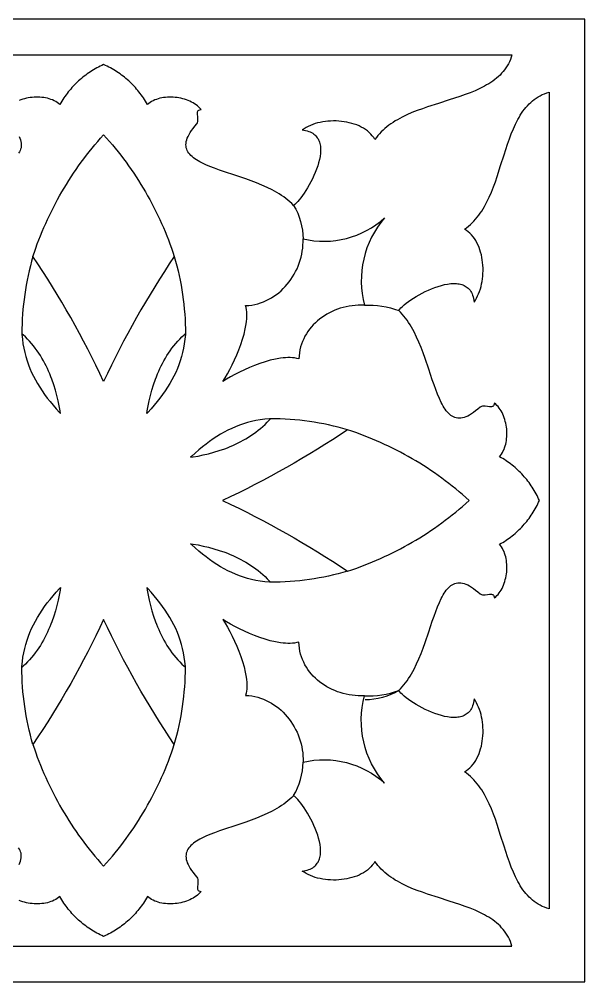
# Model space of a CAD drawing. Extents: x -135 to 135, y -135 to 135.
# Drawn here: x -23.7 to 135, y -135 to 135 of the extents above; entities that cross this region are included whole.
import ezdxf

# ---------------------------------------------------------------- set-up
doc = ezdxf.new("R2010")
doc.units = 0
doc.header["$MEASUREMENT"] = 0
doc.layers.add('LAYER_1', color=18, linetype='CONTINUOUS')

msp = doc.modelspace()

# ---------------------------------------------------------------- linework, layer by layer
at = {"layer": 'LAYER_1'}
for points in [[(-135, -135), (135, -135), (135, 135), (-135, 135)], [(124.99, 0), (125, -114.55), (124.33, -114.35), (123.69, -114.12), (123.07, -113.85), (122.48, -113.56), (121.9, -113.24), (121.35, -112.89), (120.83, -112.51), (120.32, -112.11), (119.83, -111.68), (119.36, -111.23), (118.91, -110.75), (118.48, -110.26), (118.07, -109.74), (117.67, -109.2), (117.28, -108.64), (116.92, -108.06), (116.56, -107.46), (116.22, -106.85), (115.57, -105.58), (114.96, -104.25), (114.39, -102.87), (113.86, -101.44), (113.34, -99.99), (112.36, -97), (111.4, -93.96), (110.42, -90.92), (109.91, -89.43), (109.37, -87.95), (108.8, -86.51), (108.19, -85.11), (107.53, -83.75), (106.83, -82.44), (106.46, -81.81), (106.08, -81.2), (105.67, -80.6), (105.26, -80.02), (104.82, -79.45), (104.37, -78.91), (103.9, -78.39), (103.41, -77.89), (102.9, -77.41), (102.37, -76.95), (101.82, -76.52), (101.24, -76.12), (101.79, -75.78), (102.3, -75.39), (102.79, -74.97), (103.24, -74.5), (103.67, -74), (104.06, -73.46), (104.43, -72.89), (104.76, -72.29), (105.06, -71.66), (105.34, -71), (105.58, -70.33), (105.79, -69.64), (105.98, -68.93), (106.13, -68.2), (106.26, -67.47), (106.35, -66.72), (106.42, -65.97), (106.46, -65.21), (106.46, -64.46), (106.44, -63.7), (106.39, -62.95), (106.31, -62.21), (106.2, -61.47), (106.07, -60.75), (105.9, -60.04), (105.71, -59.34), (105.48, -58.67), (105.23, -58.02), (104.95, -57.39), (104.64, -56.79), (104.3, -56.22), (103.94, -55.68), (103.87, -56.2), (103.78, -56.68), (103.67, -57.13), (103.54, -57.56), (103.38, -57.95), (103.21, -58.32), (103.01, -58.66), (102.8, -58.97), (102.57, -59.25), (102.32, -59.52), (102.05, -59.75), (101.77, -59.96), (101.47, -60.15), (101.16, -60.31), (100.83, -60.46), (100.49, -60.58), (100.14, -60.67), (99.78, -60.75), (99.4, -60.81), (99.02, -60.85), (98.22, -60.87), (97.39, -60.83), (96.53, -60.72), (95.65, -60.55), (94.76, -60.33), (93.85, -60.06), (92.94, -59.75), (92.04, -59.39), (91.14, -59.01), (90.26, -58.6), (89.39, -58.16), (88.55, -57.71), (87.74, -57.24), (86.97, -56.76), (86.24, -56.29), (85.56, -55.81), (84.93, -55.35), (84.36, -54.89), (83.86, -54.46), (83.42, -54.04), (83.07, -53.66), (82.8, -53.31), (83.3, -52.81), (83.79, -52.28), (84.26, -51.72), (84.72, -51.15), (85.16, -50.55), (85.58, -49.93), (85.99, -49.29), (86.38, -48.63), (87.12, -47.27), (87.82, -45.86), (88.47, -44.4), (89.08, -42.9), (89.66, -41.39), (90.21, -39.86), (91.24, -36.83), (92.22, -33.89), (92.71, -32.48), (93.19, -31.12), (93.69, -29.84), (94.2, -28.63), (94.72, -27.51), (94.99, -26.99), (95.27, -26.49), (95.56, -26.03), (95.85, -25.59), (96.15, -25.18), (96.46, -24.81), (96.78, -24.46), (97.12, -24.16), (97.46, -23.89), (97.81, -23.65), (98.18, -23.46), (98.56, -23.31), (98.95, -23.19), (99.36, -23.13), (99.78, -23.1), (100.22, -23.13), (100.68, -23.2), (101.15, -23.31), (101.64, -23.48), (102.15, -23.7), (102.68, -23.98), (103.23, -24.3), (103.79, -24.69), (104.38, -25.13), (104.99, -25.63), (105.62, -26.19), (105.98, -26.33), (106.33, -26.42), (106.68, -26.46), (107.02, -26.46), (107.68, -26.41), (108.28, -26.32), (108.55, -26.3), (108.8, -26.3), (109.02, -26.33), (109.22, -26.4), (109.38, -26.53), (109.51, -26.72), (109.6, -26.98), (109.66, -27.33), (110.02, -27.02), (110.36, -26.69), (110.68, -26.33), (110.99, -25.94), (111.27, -25.53), (111.54, -25.11), (111.78, -24.66), (112.01, -24.2), (112.22, -23.72), (112.4, -23.22), (112.57, -22.72), (112.71, -22.2), (112.84, -21.68), (112.94, -21.14), (113.03, -20.61), (113.09, -20.06), (113.13, -19.52), (113.15, -18.98), (113.15, -18.43), (113.13, -17.89), (113.08, -17.36), (113.02, -16.83), (112.93, -16.31), (112.82, -15.8), (112.68, -15.3), (112.52, -14.82), (112.35, -14.35), (112.14, -13.89), (111.92, -13.46), (111.67, -13.04), (111.4, -12.65), (111.1, -12.28), (111.56, -12.01), (112.02, -11.74), (112.47, -11.46), (112.91, -11.17), (113.35, -10.87), (113.78, -10.56), (114.2, -10.24), (114.62, -9.92), (115.03, -9.59), (115.43, -9.25), (115.83, -8.9), (116.22, -8.55), (116.6, -8.18), (116.97, -7.81), (117.34, -7.44), (117.69, -7.05), (118.04, -6.66), (118.39, -6.26), (118.72, -5.85), (119.05, -5.44), (119.36, -5.02), (119.67, -4.59), (119.97, -4.16), (120.27, -3.72), (120.55, -3.28), (120.83, -2.83), (121.09, -2.37), (121.35, -1.91), (121.6, -1.44), (121.84, -0.96), (122.06, -0.48), (122.28, 0), (122.06, 0.48), (121.84, 0.96), (121.6, 1.44), (121.35, 1.91), (121.09, 2.37), (120.83, 2.83), (120.55, 3.28), (120.27, 3.72), (119.97, 4.16), (119.67, 4.59), (119.36, 5.02), (119.05, 5.44), (118.72, 5.85), (118.39, 6.26), (118.04, 6.66), (117.69, 7.05), (117.34, 7.44), (116.97, 7.81), (116.6, 8.18), (116.22, 8.55), (115.83, 8.9), (115.43, 9.25), (115.03, 9.59), (114.62, 9.92), (114.2, 10.24), (113.78, 10.56), (113.35, 10.87), (112.91, 11.17), (112.47, 11.46), (112.02, 11.74), (111.56, 12.01), (111.1, 12.28), (111.4, 12.65), (111.67, 13.04), (111.92, 13.46), (112.14, 13.89), (112.35, 14.35), (112.52, 14.82), (112.68, 15.3), (112.82, 15.8), (112.93, 16.31), (113.02, 16.83), (113.08, 17.36), (113.13, 17.89), (113.15, 18.43), (113.15, 18.98), (113.13, 19.52), (113.09, 20.06), (113.03, 20.61), (112.94, 21.14), (112.84, 21.68), (112.71, 22.2), (112.57, 22.72), (112.4, 23.22), (112.22, 23.72), (112.01, 24.2), (111.78, 24.66), (111.54, 25.11), (111.27, 25.53), (110.99, 25.94), (110.68, 26.33), (110.36, 26.69), (110.02, 27.02), (109.66, 27.33), (109.6, 26.98), (109.51, 26.72), (109.38, 26.53), (109.22, 26.4), (109.02, 26.33), (108.8, 26.3), (108.55, 26.3), (108.28, 26.32), (107.68, 26.41), (107.02, 26.46), (106.68, 26.46), (106.33, 26.42), (105.98, 26.33), (105.62, 26.19), (104.99, 25.63), (104.38, 25.13), (103.79, 24.69), (103.23, 24.3), (102.68, 23.98), (102.15, 23.7), (101.64, 23.48), (101.15, 23.31), (100.68, 23.2), (100.22, 23.13), (99.78, 23.1), (99.36, 23.13), (98.95, 23.19), (98.56, 23.31), (98.18, 23.46), (97.81, 23.65), (97.46, 23.89), (97.12, 24.16), (96.78, 24.46), (96.46, 24.81), (96.15, 25.18), (95.85, 25.59), (95.56, 26.03), (95.27, 26.49), (94.99, 26.99), (94.72, 27.51), (94.2, 28.63), (93.69, 29.84), (93.19, 31.12), (92.71, 32.48), (92.22, 33.89), (91.24, 36.83), (90.21, 39.86), (89.66, 41.39), (89.08, 42.9), (88.47, 44.4), (87.82, 45.86), (87.12, 47.27), (86.38, 48.63), (85.99, 49.29), (85.58, 49.93), (85.16, 50.55), (84.72, 51.15), (84.26, 51.72), (83.79, 52.28), (83.3, 52.81), (82.8, 53.31), (83.07, 53.66), (83.42, 54.04), (83.86, 54.46), (84.36, 54.89), (84.93, 55.35), (85.56, 55.81), (86.24, 56.29), (86.97, 56.76), (87.74, 57.24), (88.55, 57.71), (89.39, 58.16), (90.26, 58.6), (91.14, 59.01), (92.04, 59.39), (92.94, 59.75), (93.85, 60.06), (94.76, 60.33), (95.65, 60.55), (96.53, 60.72), (97.39, 60.83), (98.22, 60.87), (99.02, 60.85), (99.4, 60.81), (99.78, 60.75), (100.14, 60.67), (100.49, 60.58), (100.83, 60.46), (101.16, 60.31), (101.47, 60.15), (101.77, 59.96), (102.05, 59.75), (102.32, 59.52), (102.57, 59.25), (102.8, 58.97), (103.01, 58.66), (103.21, 58.32), (103.38, 57.95), (103.54, 57.56), (103.67, 57.13), (103.78, 56.68), (103.87, 56.2), (103.94, 55.68), (104.3, 56.22), (104.64, 56.79), (104.95, 57.39), (105.23, 58.02), (105.48, 58.67), (105.71, 59.34), (105.9, 60.04), (106.07, 60.75), (106.2, 61.47), (106.31, 62.21), (106.39, 62.95), (106.44, 63.7), (106.46, 64.46), (106.46, 65.21), (106.42, 65.97), (106.35, 66.72), (106.26, 67.47), (106.13, 68.2), (105.98, 68.93), (105.79, 69.64), (105.58, 70.33), (105.34, 71), (105.06, 71.66), (104.76, 72.29), (104.43, 72.89), (104.06, 73.46), (103.67, 74), (103.24, 74.5), (102.79, 74.97), (102.3, 75.39), (101.79, 75.78), (101.24, 76.12), (101.82, 76.52), (102.37, 76.95), (102.9, 77.41), (103.41, 77.89), (103.9, 78.39), (104.37, 78.91), (104.82, 79.45), (105.26, 80.02), (105.67, 80.6), (106.08, 81.2), (106.46, 81.81), (106.83, 82.44), (107.53, 83.75), (108.19, 85.11), (108.8, 86.51), (109.37, 87.95), (109.91, 89.43), (110.42, 90.92), (111.4, 93.96), (112.36, 97), (113.34, 99.99), (113.86, 101.44), (114.39, 102.87), (114.96, 104.25), (115.57, 105.58), (116.22, 106.85), (116.56, 107.46), (116.92, 108.06), (117.28, 108.64), (117.67, 109.2), (118.07, 109.74), (118.48, 110.26), (118.91, 110.75), (119.36, 111.23), (119.83, 111.68), (120.32, 112.11), (120.83, 112.51), (121.35, 112.89), (121.9, 113.24), (122.48, 113.56), (123.07, 113.85), (123.69, 114.12), (124.33, 114.35), (125, 114.55)], [(0, 102.6), (0.83, 101.66), (1.65, 100.72), (2.46, 99.77), (3.25, 98.81), (4.03, 97.84), (4.8, 96.86), (5.56, 95.87), (6.3, 94.87), (7.02, 93.86), (7.74, 92.84), (8.44, 91.81), (9.12, 90.78), (9.79, 89.73), (10.45, 88.68), (11.1, 87.62), (11.73, 86.55), (12.34, 85.47), (12.94, 84.39), (13.53, 83.29), (14.11, 82.19), (14.66, 81.09), (15.21, 79.97), (15.74, 78.85), (16.25, 77.72), (16.75, 76.58), (17.24, 75.44), (17.71, 74.29), (18.16, 73.13), (18.6, 71.97), (19.03, 70.8), (19.43, 69.63), (19.83, 68.45), (18.43, 66.35), (17.05, 64.23), (15.7, 62.11), (14.36, 59.97), (13.05, 57.82), (11.76, 55.65), (10.48, 53.48), (9.23, 51.29), (8, 49.09), (6.79, 46.88), (5.61, 44.66), (4.44, 42.42), (3.3, 40.18), (2.18, 37.92), (1.08, 35.65), (0, 33.37), (-1.08, 35.65), (-2.18, 37.92), (-3.3, 40.18), (-4.45, 42.42), (-5.61, 44.66), (-6.8, 46.88), (-8.01, 49.09), (-9.24, 51.29), (-10.49, 53.48), (-11.76, 55.65), (-13.05, 57.82), (-14.37, 59.97), (-15.7, 62.11), (-17.06, 64.23), (-18.44, 66.35), (-19.83, 68.45), (-19.44, 69.63), (-19.03, 70.8), (-18.61, 71.97), (-18.17, 73.13), (-17.71, 74.29), (-17.24, 75.44), (-16.76, 76.58), (-16.26, 77.72), (-15.74, 78.85), (-15.21, 79.97), (-14.67, 81.09), (-14.11, 82.19), (-13.54, 83.29), (-12.95, 84.39), (-12.35, 85.47), (-11.73, 86.55), (-11.1, 87.62), (-10.46, 88.68), (-9.8, 89.73), (-9.13, 90.78), (-8.44, 91.81), (-7.74, 92.84), (-7.03, 93.86), (-6.3, 94.87), (-5.56, 95.87), (-4.81, 96.86), (-4.04, 97.84), (-3.26, 98.81), (-2.46, 99.77), (-1.66, 100.72), (-0.84, 101.66)], [(-13.31, 25.73), (-12.39, 24.72), (-12.11, 24.42), (-12.22, 25.13), (-12.47, 26.53), (-12.77, 27.98), (-13.12, 29.45), (-13.53, 30.95), (-14, 32.46), (-14.53, 33.99), (-14.81, 34.73), (-15.12, 35.49), (-15.44, 36.24), (-15.78, 36.99), (-16.14, 37.73), (-16.51, 38.47), (-16.91, 39.2), (-17.32, 39.92), (-17.75, 40.63), (-18.21, 41.33), (-18.68, 42.03), (-19.17, 42.71), (-19.68, 43.37), (-20.22, 44.03), (-20.78, 44.67), (-21.35, 45.29), (-21.96, 45.9), (-22.58, 46.5), (-22.95, 46.82), (-22.93, 46.52), (-22.8, 45.22), (-22.63, 43.95), (-22.41, 42.72), (-22.15, 41.52), (-21.84, 40.36), (-21.5, 39.22), (-21.11, 38.1), (-20.69, 37.01), (-20.22, 35.93), (-19.71, 34.87), (-19.16, 33.83), (-18.57, 32.79), (-17.94, 31.77), (-17.27, 30.75), (-16.56, 29.74), (-15.81, 28.74), (-15.01, 27.73), (-14.18, 26.73)], [(13.31, 25.73), (12.39, 24.72), (12.11, 24.42), (12.22, 25.13), (12.47, 26.53), (12.77, 27.98), (13.12, 29.45), (13.53, 30.95), (14, 32.46), (14.53, 33.99), (14.81, 34.73), (15.12, 35.49), (15.44, 36.24), (15.78, 36.99), (16.14, 37.73), (16.51, 38.47), (16.91, 39.2), (17.32, 39.92), (17.75, 40.63), (18.21, 41.33), (18.68, 42.03), (19.17, 42.71), (19.68, 43.37), (20.22, 44.03), (20.78, 44.67), (21.35, 45.29), (21.96, 45.9), (22.58, 46.5), (22.95, 46.82), (22.93, 46.52), (22.8, 45.22), (22.63, 43.95), (22.41, 42.72), (22.15, 41.52), (21.84, 40.36), (21.5, 39.22), (21.11, 38.1), (20.69, 37.01), (20.22, 35.93), (19.71, 34.87), (19.16, 33.83), (18.57, 32.79), (17.94, 31.77), (17.27, 30.75), (16.56, 29.74), (15.81, 28.74), (15.01, 27.73), (14.18, 26.73)], [(25.72, 13.31), (24.72, 12.4), (24.41, 12.11), (25.13, 12.22), (26.53, 12.47), (27.97, 12.77), (29.45, 13.13), (30.94, 13.53), (32.45, 14), (33.99, 14.53), (34.73, 14.82), (35.48, 15.12), (36.24, 15.44), (36.98, 15.78), (37.73, 16.14), (38.46, 16.52), (39.19, 16.91), (39.92, 17.32), (40.63, 17.76), (41.33, 18.21), (42.02, 18.68), (42.7, 19.17), (43.37, 19.69), (44.02, 20.22), (44.66, 20.78), (45.29, 21.36), (45.9, 21.96), (46.49, 22.58), (46.82, 22.95), (46.52, 22.94), (45.22, 22.81), (43.95, 22.63), (42.72, 22.41), (41.52, 22.15), (40.35, 21.85), (39.21, 21.5), (38.1, 21.12), (37, 20.69), (35.93, 20.22), (34.87, 19.71), (33.83, 19.16), (32.79, 18.57), (31.77, 17.94), (30.75, 17.27), (29.74, 16.56), (28.73, 15.81), (27.73, 15.01), (26.73, 14.18)], [(102.59, 0), (101.66, 0.83), (100.72, 1.65), (99.77, 2.46), (98.81, 3.26), (97.84, 4.04), (96.85, 4.8), (95.86, 5.56), (94.86, 6.3), (93.86, 7.03), (92.84, 7.74), (91.81, 8.44), (90.77, 9.13), (89.73, 9.8), (88.68, 10.46), (87.62, 11.1), (86.55, 11.73), (85.47, 12.35), (84.39, 12.95), (83.29, 13.53), (82.19, 14.11), (81.08, 14.67), (79.97, 15.21), (78.85, 15.74), (77.72, 16.25), (76.58, 16.75), (75.44, 17.24), (74.29, 17.71), (73.13, 18.16), (71.97, 18.6), (70.8, 19.03), (69.62, 19.44), (68.44, 19.83), (66.34, 18.43), (64.23, 17.06), (62.1, 15.7), (59.97, 14.37), (57.81, 13.05), (55.65, 11.76), (53.48, 10.49), (51.29, 9.24), (49.09, 8.01), (46.88, 6.8), (44.65, 5.61), (42.42, 4.45), (40.17, 3.3), (37.92, 2.18), (35.65, 1.08), (33.37, 0), (35.65, -1.08), (37.92, -2.18), (40.17, -3.3), (42.42, -4.45), (44.65, -5.61), (46.88, -6.8), (49.09, -8.01), (51.29, -9.24), (53.48, -10.49), (55.65, -11.76), (57.81, -13.05), (59.97, -14.37), (62.1, -15.7), (64.23, -17.06), (66.34, -18.43), (68.44, -19.83), (69.62, -19.44), (70.8, -19.03), (71.97, -18.6), (73.13, -18.16), (74.29, -17.71), (75.44, -17.24), (76.58, -16.75), (77.72, -16.25), (78.85, -15.74), (79.97, -15.21), (81.08, -14.67), (82.19, -14.11), (83.29, -13.53), (84.39, -12.95), (85.47, -12.35), (86.55, -11.73), (87.62, -11.1), (88.68, -10.46), (89.73, -9.8), (90.77, -9.13), (91.81, -8.44), (92.84, -7.74), (93.86, -7.03), (94.86, -6.3), (95.86, -5.56), (96.85, -4.8), (97.84, -4.04), (98.81, -3.26), (99.77, -2.46), (100.72, -1.65), (101.66, -0.83)], [(25.72, -13.3), (24.72, -12.39), (24.41, -12.11), (25.13, -12.22), (26.53, -12.47), (27.97, -12.77), (29.45, -13.12), (30.94, -13.53), (32.45, -13.99), (33.99, -14.53), (34.73, -14.81), (35.48, -15.12), (36.24, -15.44), (36.98, -15.78), (37.73, -16.14), (38.46, -16.51), (39.19, -16.91), (39.92, -17.32), (40.63, -17.75), (41.33, -18.2), (42.02, -18.68), (42.7, -19.17), (43.37, -19.68), (44.02, -20.22), (44.66, -20.77), (45.29, -21.35), (45.9, -21.95), (46.49, -22.58), (46.82, -22.95), (46.52, -22.93), (45.22, -22.8), (43.95, -22.63), (42.72, -22.41), (41.52, -22.15), (40.35, -21.84), (39.21, -21.5), (38.1, -21.11), (37, -20.68), (35.93, -20.22), (34.87, -19.71), (33.83, -19.16), (32.79, -18.57), (31.77, -17.94), (30.75, -17.27), (29.74, -16.56), (28.73, -15.8), (27.73, -15.01), (26.73, -14.18)], [(-13.31, -25.72), (-12.39, -24.71), (-12.11, -24.41), (-12.22, -25.13), (-12.47, -26.53), (-12.77, -27.97), (-13.12, -29.44), (-13.53, -30.94), (-14, -32.45), (-14.53, -33.99), (-14.81, -34.73), (-15.12, -35.48), (-15.44, -36.23), (-15.78, -36.98), (-16.14, -37.72), (-16.51, -38.46), (-16.91, -39.19), (-17.32, -39.91), (-17.75, -40.63), (-18.21, -41.33), (-18.68, -42.02), (-19.17, -42.7), (-19.68, -43.37), (-20.22, -44.02), (-20.78, -44.66), (-21.35, -45.29), (-21.96, -45.9), (-22.58, -46.49), (-22.95, -46.82), (-22.93, -46.52), (-22.8, -45.21), (-22.63, -43.95), (-22.41, -42.72), (-22.15, -41.52), (-21.84, -40.35), (-21.5, -39.21), (-21.11, -38.09), (-20.69, -37), (-20.22, -35.93), (-19.71, -34.87), (-19.16, -33.82), (-18.57, -32.79), (-17.94, -31.77), (-17.27, -30.75), (-16.56, -29.74), (-15.81, -28.73), (-15.01, -27.73), (-14.18, -26.72)], [(13.31, -25.72), (12.39, -24.71), (12.11, -24.41), (12.22, -25.13), (12.47, -26.53), (12.77, -27.97), (13.12, -29.44), (13.53, -30.94), (14, -32.45), (14.53, -33.99), (14.81, -34.73), (15.12, -35.48), (15.44, -36.23), (15.78, -36.98), (16.14, -37.72), (16.51, -38.46), (16.91, -39.19), (17.32, -39.91), (17.75, -40.63), (18.21, -41.33), (18.68, -42.02), (19.17, -42.7), (19.68, -43.37), (20.22, -44.02), (20.78, -44.66), (21.35, -45.29), (21.96, -45.9), (22.58, -46.49), (22.95, -46.82), (22.93, -46.52), (22.8, -45.21), (22.63, -43.95), (22.41, -42.72), (22.15, -41.52), (21.84, -40.35), (21.5, -39.21), (21.11, -38.09), (20.69, -37), (20.22, -35.93), (19.71, -34.87), (19.16, -33.82), (18.57, -32.79), (17.94, -31.77), (17.27, -30.75), (16.56, -29.74), (15.81, -28.73), (15.01, -27.73), (14.18, -26.72)], [(0, -102.59), (0.83, -101.66), (1.65, -100.72), (2.46, -99.77), (3.25, -98.8), (4.03, -97.83), (4.8, -96.85), (5.56, -95.86), (6.3, -94.86), (7.02, -93.85), (7.74, -92.83), (8.44, -91.81), (9.12, -90.77), (9.79, -89.73), (10.45, -88.68), (11.1, -87.61), (11.73, -86.55), (12.34, -85.47), (12.94, -84.38), (13.53, -83.29), (14.11, -82.19), (14.66, -81.08), (15.21, -79.97), (15.74, -78.84), (16.25, -77.71), (16.75, -76.58), (17.24, -75.43), (17.71, -74.28), (18.16, -73.13), (18.6, -71.97), (19.03, -70.8), (19.43, -69.62), (19.83, -68.44), (18.43, -66.34), (17.05, -64.23), (15.7, -62.1), (14.36, -59.96), (13.05, -57.81), (11.76, -55.65), (10.48, -53.47), (9.23, -51.29), (8, -49.09), (6.79, -46.88), (5.61, -44.65), (4.44, -42.42), (3.3, -40.17), (2.18, -37.92), (1.08, -35.65), (0, -33.37), (-1.08, -35.65), (-2.18, -37.92), (-3.3, -40.17), (-4.45, -42.42), (-5.61, -44.65), (-6.8, -46.88), (-8.01, -49.09), (-9.24, -51.29), (-10.49, -53.47), (-11.76, -55.65), (-13.05, -57.81), (-14.37, -59.96), (-15.7, -62.1), (-17.06, -64.23), (-18.44, -66.34), (-19.83, -68.44), (-19.44, -69.62), (-19.03, -70.8), (-18.61, -71.97), (-18.17, -73.13), (-17.71, -74.28), (-17.24, -75.43), (-16.76, -76.58), (-16.26, -77.71), (-15.74, -78.84), (-15.21, -79.97), (-14.67, -81.08), (-14.11, -82.19), (-13.54, -83.29), (-12.95, -84.38), (-12.35, -85.47), (-11.73, -86.55), (-11.1, -87.61), (-10.46, -88.68), (-9.8, -89.73), (-9.13, -90.77), (-8.44, -91.81), (-7.74, -92.83), (-7.03, -93.85), (-6.3, -94.86), (-5.56, -95.86), (-4.81, -96.85), (-4.04, -97.83), (-3.26, -98.8), (-2.46, -99.77), (-1.66, -100.72), (-0.84, -101.66)]]:
    msp.add_lwpolyline(points, close=True, dxfattribs=at)
for points in [[(-114.55, 125), (0, 124.99), (114.55, 125), (114.35, 124.33), (114.12, 123.69), (113.85, 123.07), (113.56, 122.48), (113.24, 121.9), (112.89, 121.35), (112.51, 120.83), (112.11, 120.32), (111.68, 119.83), (111.23, 119.36), (110.75, 118.91), (110.26, 118.48), (109.74, 118.07), (109.2, 117.67), (108.64, 117.28), (108.06, 116.92), (107.46, 116.56), (106.85, 116.22), (105.58, 115.57), (104.25, 114.96), (102.87, 114.39), (101.44, 113.86), (99.99, 113.34), (97, 112.36), (93.96, 111.4), (90.92, 110.42), (89.43, 109.91), (87.95, 109.37), (86.51, 108.8), (85.11, 108.19), (83.75, 107.53), (82.44, 106.83), (81.81, 106.46), (81.2, 106.08), (80.6, 105.67), (80.02, 105.26), (79.45, 104.82), (78.91, 104.37), (78.39, 103.9), (77.89, 103.41), (77.41, 102.9), (76.95, 102.37), (76.52, 101.82), (76.12, 101.24), (75.78, 101.79), (75.39, 102.3), (74.97, 102.79), (74.5, 103.24), (74, 103.67), (73.46, 104.06), (72.89, 104.43), (72.29, 104.76), (71.66, 105.06), (71, 105.34), (70.33, 105.58), (69.64, 105.79), (68.93, 105.98), (68.2, 106.13), (67.47, 106.26), (66.72, 106.35), (65.97, 106.42), (65.21, 106.46), (64.46, 106.46), (63.7, 106.44), (62.95, 106.39), (62.21, 106.31), (61.47, 106.2), (60.75, 106.07), (60.04, 105.9), (59.34, 105.71), (58.67, 105.48), (58.02, 105.23), (57.39, 104.95), (56.79, 104.64), (56.22, 104.3), (55.68, 103.94), (56.2, 103.87), (56.68, 103.78), (57.13, 103.67), (57.56, 103.54), (57.95, 103.38), (58.32, 103.21), (58.66, 103.01), (58.97, 102.8), (59.25, 102.57), (59.52, 102.32), (59.75, 102.05), (59.96, 101.77), (60.15, 101.47), (60.31, 101.16), (60.46, 100.83), (60.58, 100.49), (60.67, 100.14), (60.75, 99.78), (60.81, 99.4), (60.85, 99.02), (60.87, 98.22), (60.83, 97.39), (60.72, 96.53), (60.55, 95.65), (60.33, 94.76), (60.06, 93.85), (59.75, 92.94), (59.39, 92.04), (59.01, 91.14), (58.6, 90.26), (58.16, 89.39), (57.71, 88.55), (57.24, 87.74), (56.76, 86.97), (56.29, 86.24), (55.81, 85.56), (55.35, 84.93), (54.89, 84.36), (54.46, 83.86), (54.04, 83.42), (53.66, 83.07), (53.31, 82.8), (52.81, 83.3), (52.28, 83.79), (51.72, 84.26), (51.15, 84.72), (50.55, 85.16), (49.93, 85.58), (49.29, 85.99), (48.63, 86.38), (47.27, 87.12), (45.86, 87.82), (44.4, 88.47), (42.9, 89.08), (41.39, 89.66), (39.86, 90.21), (36.83, 91.24), (33.89, 92.22), (32.48, 92.71), (31.12, 93.19), (29.84, 93.69), (28.63, 94.2), (27.51, 94.72), (26.99, 94.99), (26.49, 95.27), (26.03, 95.56), (25.59, 95.85), (25.18, 96.15), (24.81, 96.46), (24.46, 96.78), (24.16, 97.12), (23.89, 97.46), (23.65, 97.81), (23.46, 98.18), (23.31, 98.56), (23.19, 98.95), (23.13, 99.36), (23.1, 99.78), (23.13, 100.22), (23.2, 100.68), (23.31, 101.15), (23.48, 101.64), (23.7, 102.15), (23.98, 102.68), (24.3, 103.23), (24.69, 103.79), (25.13, 104.38), (25.63, 104.99), (26.19, 105.62), (26.33, 105.98), (26.42, 106.33), (26.46, 106.68), (26.46, 107.02), (26.41, 107.68), (26.32, 108.28), (26.3, 108.55), (26.3, 108.8), (26.33, 109.02), (26.4, 109.22), (26.53, 109.38), (26.72, 109.51), (26.98, 109.6), (27.33, 109.66), (27.02, 110.02), (26.69, 110.36), (26.33, 110.68), (25.94, 110.99), (25.53, 111.27), (25.11, 111.54), (24.66, 111.78), (24.2, 112.01), (23.72, 112.22), (23.22, 112.4), (22.72, 112.57), (22.2, 112.71), (21.68, 112.84), (21.14, 112.94), (20.61, 113.03), (20.06, 113.09), (19.52, 113.13), (18.98, 113.15), (18.43, 113.15), (17.89, 113.13), (17.36, 113.08), (16.83, 113.02), (16.31, 112.93), (15.8, 112.82), (15.3, 112.68), (14.82, 112.52), (14.35, 112.35), (13.89, 112.14), (13.46, 111.92), (13.04, 111.67), (12.65, 111.4), (12.28, 111.1), (12.01, 111.56), (11.74, 112.02), (11.46, 112.47), (11.17, 112.91), (10.87, 113.35), (10.56, 113.78), (10.24, 114.2), (9.92, 114.62), (9.59, 115.03), (9.25, 115.43), (8.9, 115.83), (8.55, 116.22), (8.18, 116.6), (7.81, 116.97), (7.44, 117.34), (7.05, 117.69), (6.66, 118.04), (6.26, 118.39), (5.85, 118.72), (5.44, 119.05), (5.02, 119.36), (4.59, 119.67), (4.16, 119.97), (3.72, 120.27), (3.28, 120.55), (2.83, 120.83), (2.37, 121.09), (1.91, 121.35), (1.44, 121.6), (0.96, 121.84), (0.48, 122.06), (0, 122.28), (-0.48, 122.06), (-0.96, 121.84), (-1.44, 121.6), (-1.91, 121.35), (-2.37, 121.09), (-2.83, 120.83), (-3.28, 120.55), (-3.72, 120.27), (-4.16, 119.97), (-4.59, 119.67), (-5.02, 119.36), (-5.44, 119.05), (-5.85, 118.72), (-6.26, 118.39), (-6.66, 118.04), (-7.05, 117.69), (-7.44, 117.34), (-7.81, 116.97), (-8.18, 116.6), (-8.55, 116.22), (-8.9, 115.83), (-9.25, 115.43), (-9.59, 115.03), (-9.92, 114.62), (-10.24, 114.2), (-10.56, 113.78), (-10.87, 113.35), (-11.17, 112.91), (-11.46, 112.47), (-11.74, 112.02), (-12.01, 111.56), (-12.28, 111.1), (-12.65, 111.4), (-13.04, 111.67), (-13.46, 111.92), (-13.89, 112.14), (-14.35, 112.35), (-14.82, 112.52), (-15.3, 112.68), (-15.8, 112.82), (-16.31, 112.93), (-16.83, 113.02), (-17.36, 113.08), (-17.89, 113.13), (-18.43, 113.15), (-18.98, 113.15), (-19.52, 113.13), (-20.06, 113.09), (-20.61, 113.03), (-21.14, 112.94), (-21.68, 112.84), (-22.2, 112.71), (-22.72, 112.57), (-23.22, 112.4), (-23.72, 112.22)], [(-23.7, 102.15), (-23.48, 101.64), (-23.31, 101.15), (-23.2, 100.68), (-23.13, 100.22), (-23.1, 99.78), (-23.13, 99.36), (-23.19, 98.95), (-23.31, 98.56), (-23.46, 98.18), (-23.65, 97.81), (-23.89, 97.46)], [(-114.55, -125), (0, -124.99), (114.55, -125), (114.35, -124.33), (114.12, -123.69), (113.85, -123.07), (113.56, -122.48), (113.24, -121.9), (112.89, -121.35), (112.51, -120.83), (112.11, -120.32), (111.68, -119.83), (111.23, -119.36), (110.75, -118.91), (110.26, -118.48), (109.74, -118.07), (109.2, -117.67), (108.64, -117.28), (108.06, -116.92), (107.46, -116.56), (106.85, -116.22), (105.58, -115.57), (104.25, -114.96), (102.87, -114.39), (101.44, -113.86), (99.99, -113.34), (97, -112.36), (93.96, -111.4), (90.92, -110.42), (89.43, -109.91), (87.95, -109.37), (86.51, -108.8), (85.11, -108.19), (83.75, -107.53), (82.44, -106.83), (81.81, -106.46), (81.2, -106.08), (80.6, -105.67), (80.02, -105.26), (79.45, -104.82), (78.91, -104.37), (78.39, -103.9), (77.89, -103.41), (77.41, -102.9), (76.95, -102.37), (76.52, -101.82), (76.12, -101.24), (75.78, -101.79), (75.39, -102.3), (74.97, -102.79), (74.5, -103.24), (74, -103.67), (73.46, -104.06), (72.89, -104.43), (72.29, -104.76), (71.66, -105.06), (71, -105.34), (70.33, -105.58), (69.64, -105.79), (68.93, -105.98), (68.2, -106.13), (67.47, -106.26), (66.72, -106.35), (65.97, -106.42), (65.21, -106.46), (64.46, -106.46), (63.7, -106.44), (62.95, -106.39), (62.21, -106.31), (61.47, -106.2), (60.75, -106.07), (60.04, -105.9), (59.34, -105.71), (58.67, -105.48), (58.02, -105.23), (57.39, -104.95), (56.79, -104.64), (56.22, -104.3), (55.68, -103.94), (56.2, -103.87), (56.68, -103.78), (57.13, -103.67), (57.56, -103.54), (57.95, -103.38), (58.32, -103.21), (58.66, -103.01), (58.97, -102.8), (59.25, -102.57), (59.52, -102.32), (59.75, -102.05), (59.96, -101.77), (60.15, -101.47), (60.31, -101.16), (60.46, -100.83), (60.58, -100.49), (60.67, -100.14), (60.75, -99.78), (60.81, -99.4), (60.85, -99.02), (60.87, -98.22), (60.83, -97.39), (60.72, -96.53), (60.55, -95.65), (60.33, -94.76), (60.06, -93.85), (59.75, -92.94), (59.39, -92.04), (59.01, -91.14), (58.6, -90.26), (58.16, -89.39), (57.71, -88.55), (57.24, -87.74), (56.76, -86.97), (56.29, -86.24), (55.81, -85.56), (55.35, -84.93), (54.89, -84.36), (54.46, -83.86), (54.04, -83.42), (53.66, -83.07), (53.31, -82.8), (52.81, -83.3), (52.28, -83.79), (51.72, -84.26), (51.15, -84.72), (50.55, -85.16), (49.93, -85.58), (49.29, -85.99), (48.63, -86.38), (47.27, -87.12), (45.86, -87.82), (44.4, -88.47), (42.9, -89.08), (41.39, -89.66), (39.86, -90.21), (36.83, -91.24), (33.89, -92.22), (32.48, -92.71), (31.12, -93.19), (29.84, -93.69), (28.63, -94.2), (27.51, -94.72), (26.99, -94.99), (26.49, -95.27), (26.03, -95.56), (25.59, -95.85), (25.18, -96.15), (24.81, -96.46), (24.46, -96.78), (24.16, -97.12), (23.89, -97.46), (23.65, -97.81), (23.46, -98.18), (23.31, -98.56), (23.19, -98.95), (23.13, -99.36), (23.1, -99.78), (23.13, -100.22), (23.2, -100.68), (23.31, -101.15), (23.48, -101.64), (23.7, -102.15), (23.98, -102.68), (24.3, -103.23), (24.69, -103.79), (25.13, -104.38), (25.63, -104.99), (26.19, -105.62), (26.33, -105.98), (26.42, -106.33), (26.46, -106.68), (26.46, -107.02), (26.41, -107.68), (26.32, -108.28), (26.3, -108.55), (26.3, -108.8), (26.33, -109.02), (26.4, -109.22), (26.53, -109.38), (26.72, -109.51), (26.98, -109.6), (27.33, -109.66), (27.02, -110.02), (26.69, -110.36), (26.33, -110.68), (25.94, -110.99), (25.53, -111.27), (25.11, -111.54), (24.66, -111.78), (24.2, -112.01), (23.72, -112.22), (23.22, -112.4), (22.72, -112.57), (22.2, -112.71), (21.68, -112.84), (21.14, -112.94), (20.61, -113.03), (20.06, -113.09), (19.52, -113.13), (18.98, -113.15), (18.43, -113.15), (17.89, -113.13), (17.36, -113.08), (16.83, -113.02), (16.31, -112.93), (15.8, -112.82), (15.3, -112.68), (14.82, -112.52), (14.35, -112.35), (13.89, -112.14), (13.46, -111.92), (13.04, -111.67), (12.65, -111.4), (12.28, -111.1), (12.01, -111.56), (11.74, -112.02), (11.46, -112.47), (11.17, -112.91), (10.87, -113.35), (10.56, -113.78), (10.24, -114.2), (9.92, -114.62), (9.59, -115.03), (9.25, -115.43), (8.9, -115.83), (8.55, -116.22), (8.18, -116.6), (7.81, -116.97), (7.44, -117.34), (7.05, -117.69), (6.66, -118.04), (6.26, -118.39), (5.85, -118.72), (5.44, -119.05), (5.02, -119.36), (4.59, -119.67), (4.16, -119.97), (3.72, -120.27), (3.28, -120.55), (2.83, -120.83), (2.37, -121.09), (1.91, -121.35), (1.44, -121.6), (0.96, -121.84), (0.48, -122.06), (0, -122.28), (-0.48, -122.06), (-0.96, -121.84), (-1.44, -121.6), (-1.91, -121.35), (-2.37, -121.09), (-2.83, -120.83), (-3.28, -120.55), (-3.72, -120.27), (-4.16, -119.97), (-4.59, -119.67), (-5.02, -119.36), (-5.44, -119.05), (-5.85, -118.72), (-6.26, -118.39), (-6.66, -118.04), (-7.05, -117.69), (-7.44, -117.34), (-7.81, -116.97), (-8.18, -116.6), (-8.55, -116.22), (-8.9, -115.83), (-9.25, -115.43), (-9.59, -115.03), (-9.92, -114.62), (-10.24, -114.2), (-10.56, -113.78), (-10.87, -113.35), (-11.17, -112.91), (-11.46, -112.47), (-11.74, -112.02), (-12.01, -111.56), (-12.28, -111.1), (-12.65, -111.4), (-13.04, -111.67), (-13.46, -111.92), (-13.89, -112.14), (-14.35, -112.35), (-14.82, -112.52), (-15.3, -112.68), (-15.8, -112.82), (-16.31, -112.93), (-16.83, -113.02), (-17.36, -113.08), (-17.89, -113.13), (-18.43, -113.15), (-18.98, -113.15), (-19.52, -113.13), (-20.06, -113.09), (-20.61, -113.03), (-21.14, -112.94), (-21.68, -112.84), (-22.2, -112.71), (-22.72, -112.57), (-23.22, -112.4), (-23.72, -112.22)], [(-23.7, -102.15), (-23.48, -101.64), (-23.31, -101.15), (-23.2, -100.68), (-23.13, -100.22), (-23.1, -99.78), (-23.13, -99.36), (-23.19, -98.95), (-23.31, -98.56), (-23.46, -98.18), (-23.65, -97.81), (-23.89, -97.46)]]:
    msp.add_lwpolyline(points, dxfattribs=at)
for points in [[(53.31, 82.8, -0.135989), (55.94, 73.39)], [(-19.83, 68.45, 0.071351), (-22.95, 46.82)], [(19.83, 68.45, -0.071351), (22.95, 46.82)], [(73.17, 54.78, -0.101532), (82.8, 53.31)], [(68.44, 19.83, 0.071351), (46.82, 22.95)], [(68.44, -19.83, -0.071351), (46.82, -22.95)], [(-19.83, -68.44, -0.071351), (-22.95, -46.82)], [(19.83, -68.44, 0.071351), (22.95, -46.82)], [(73.17, -54.78, 0.101532), (82.8, -53.3)], [(82.79, -53.31, -0.135989), (73.39, -55.94)], [(53.31, -82.79, 0.135989), (55.94, -73.39)]]:
    msp.add_lwpolyline(points, format="xyb", dxfattribs=at)
for points in [[(78.84, 79.29, 0.247163), (73.17, 54.78), (72.3, 54.8), (71.43, 54.78), (70.57, 54.72), (69.71, 54.63), (68.87, 54.5), (68.04, 54.34), (67.22, 54.14), (66.41, 53.91), (65.62, 53.64), (64.84, 53.35), (64.08, 53.02), (63.35, 52.65), (62.63, 52.26), (61.93, 51.84), (61.26, 51.38), (60.61, 50.9), (59.99, 50.39), (59.4, 49.85), (58.83, 49.29), (58.3, 48.7), (57.79, 48.08), (57.32, 47.44), (56.89, 46.77), (56.49, 46.08), (56.13, 45.36), (55.81, 44.62), (55.53, 43.86), (55.28, 43.08), (55.09, 42.28), (54.93, 41.45), (54.83, 40.61), (54.77, 39.75), (54.19, 39.88), (53.59, 39.98), (52.98, 40.05), (52.34, 40.08), (51.69, 40.08), (51.02, 40.06), (50.33, 40), (49.63, 39.92), (48.21, 39.68), (46.75, 39.34), (45.28, 38.93), (43.8, 38.45), (42.33, 37.9), (40.89, 37.31), (39.48, 36.69), (38.11, 36.04), (36.81, 35.37), (35.59, 34.7), (34.45, 34.04), (33.41, 33.39), (34.06, 34.43), (34.72, 35.56), (35.4, 36.79), (36.07, 38.08), (36.72, 39.44), (37.36, 40.85), (37.95, 42.28), (38.5, 43.75), (38.99, 45.22), (39.41, 46.68), (39.75, 48.13), (40, 49.55), (40.09, 50.25), (40.14, 50.93), (40.17, 51.6), (40.17, 52.25), (40.14, 52.88), (40.08, 53.5), (39.98, 54.1), (39.84, 54.67), (40.71, 54.73), (41.56, 54.84), (42.4, 55), (43.22, 55.2), (44.03, 55.45), (44.81, 55.74), (45.59, 56.07), (46.34, 56.45), (47.07, 56.86), (47.78, 57.3), (48.46, 57.79), (49.13, 58.3), (49.77, 58.85), (50.38, 59.43), (50.97, 60.04), (51.53, 60.67), (52.06, 61.34), (52.56, 62.02), (53.03, 62.74), (53.47, 63.47), (53.88, 64.22), (54.26, 64.99), (54.6, 65.78), (54.9, 66.58), (55.17, 67.4), (55.4, 68.23), (55.59, 69.07), (55.74, 69.92), (55.86, 70.78), (55.93, 71.65), (55.95, 72.52), (55.94, 73.39, 0.247163)], [(78.84, -79.29, -0.247163), (73.17, -54.78), (72.3, -54.79), (71.43, -54.78), (70.57, -54.72), (69.71, -54.63), (68.87, -54.5), (68.04, -54.34), (67.22, -54.14), (66.41, -53.9), (65.62, -53.64), (64.84, -53.34), (64.08, -53.01), (63.35, -52.65), (62.63, -52.26), (61.93, -51.83), (61.26, -51.38), (60.61, -50.9), (59.99, -50.39), (59.4, -49.85), (58.83, -49.28), (58.3, -48.69), (57.79, -48.07), (57.32, -47.43), (56.89, -46.76), (56.49, -46.07), (56.13, -45.36), (55.81, -44.62), (55.53, -43.86), (55.28, -43.07), (55.09, -42.27), (54.93, -41.45), (54.83, -40.61), (54.77, -39.74), (54.19, -39.88), (53.59, -39.98), (52.98, -40.04), (52.34, -40.08), (51.69, -40.08), (51.02, -40.05), (50.33, -40), (49.63, -39.91), (48.21, -39.67), (46.75, -39.34), (45.28, -38.92), (43.8, -38.44), (42.33, -37.9), (40.89, -37.31), (39.48, -36.68), (38.11, -36.03), (36.81, -35.37), (35.59, -34.7), (34.45, -34.03), (33.41, -33.39), (34.06, -34.42), (34.72, -35.56), (35.4, -36.78), (36.07, -38.08), (36.72, -39.44), (37.36, -40.84), (37.95, -42.28), (38.5, -43.74), (38.99, -45.21), (39.41, -46.68), (39.75, -48.13), (40, -49.55), (40.09, -50.24), (40.14, -50.92), (40.17, -51.59), (40.17, -52.24), (40.14, -52.88), (40.08, -53.5), (39.98, -54.09), (39.84, -54.67), (40.71, -54.73), (41.56, -54.84), (42.4, -55), (43.22, -55.2), (44.03, -55.45), (44.81, -55.74), (45.59, -56.07), (46.34, -56.44), (47.07, -56.85), (47.78, -57.3), (48.46, -57.78), (49.13, -58.3), (49.77, -58.85), (50.38, -59.42), (50.97, -60.03), (51.53, -60.67), (52.06, -61.33), (52.56, -62.02), (53.03, -62.73), (53.47, -63.46), (53.88, -64.21), (54.26, -64.99), (54.6, -65.77), (54.9, -66.58), (55.17, -67.39), (55.4, -68.22), (55.59, -69.07), (55.74, -69.92), (55.86, -70.78), (55.93, -71.64), (55.95, -72.51), (55.94, -73.39, -0.247163)]]:
    msp.add_lwpolyline(points, format="xyb", close=True, dxfattribs=at)

doc.saveas('drawing.dxf')
